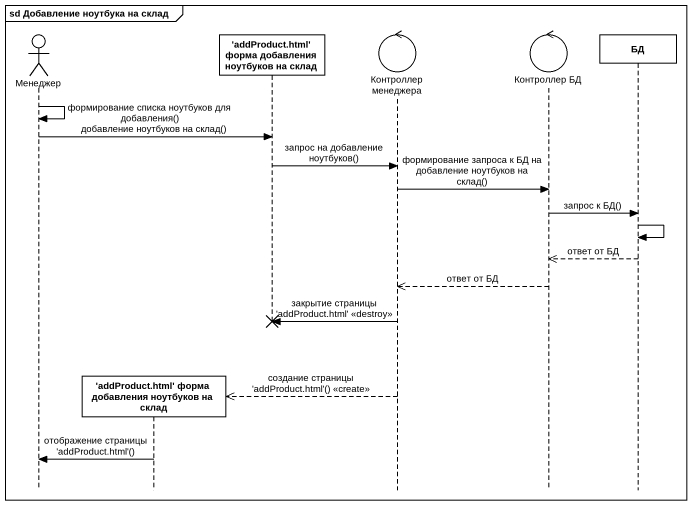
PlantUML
@startuml
mainframe sd Добавление ноутбука на склад
hide footbox
actor Менеджер
participant "'addProduct.html' форма добавления ноутбуков на склад" as addProduct_html_форма
participant "'addProduct.html' форма добавления ноутбуков на склад" as addProduct_html_форма_2
control "Контроллер менеджера" as Контроллер_менеджера
control "Контроллер БД" as Контроллер_БД
participant БД

Менеджер -> Менеджер : формирование списка ноутбуков для добавления()
Менеджер -> addProduct_html_форма_2 : добавление ноутбуков на склад()
addProduct_html_форма_2 -> Контроллер_менеджера : запрос на добавление ноутбуков()
Контроллер_менеджера -> Контроллер_БД : формирование запроса к БД на добавление ноутбуков на склад()
Контроллер_БД -> БД : запрос к БД()
БД -> БД
БД -->> Контроллер_БД : ответ от БД
Контроллер_БД -->> Контроллер_менеджера : ответ от БД
Контроллер_менеджера -> addProduct_html_форма_2 !! : закрытие страницы 'addProduct.html' <<destroy>>
Контроллер_менеджера -->> addProduct_html_форма ** : создание страницы 'addProduct.html'() <<create>>
addProduct_html_форма -> Менеджер : отображение страницы 'addProduct.html'()
@enduml
